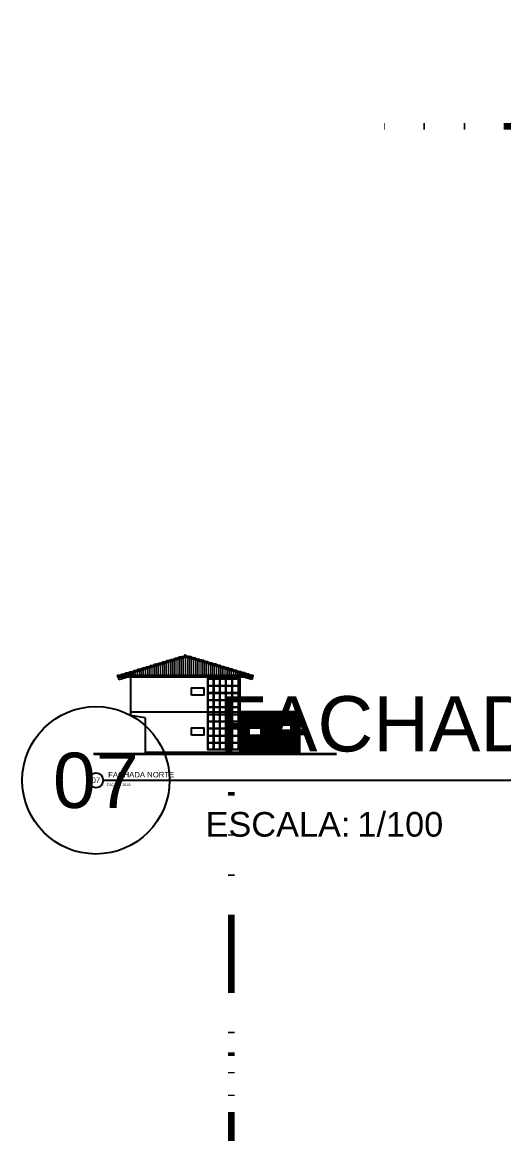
# Model space of a CAD drawing. Header units: metres. Extents: x 47619 to 48001, y 23263 to 23573.
# Drawn here: x 47722.5 to 47761.8, y 23443.4 to 23533.8 of the extents above; entities that cross this region are included whole.
import ezdxf
from ezdxf.enums import TextEntityAlignment as Align

# ---------------------------------------------------------------- set-up
doc = ezdxf.new("R2010")
doc.units = ezdxf.units.M
doc.header["$LTSCALE"] = 0.25
doc.linetypes.add('DIVIDEX2', pattern=[63.5, 25.4, -12.7, 0, -12.7, 0, -12.7])
for name, color, linetype in [('0 @ 0.1', 7, 'Continuous'), ('0 @ 1', 7, 'Continuous'), ('ARQ_ALV VS', 2, 'Continuous'), ('ARQ_SIMB 01', 1, 'Continuous'), ('ARQ_SIMB 01 @ 0.1', 1, 'Continuous'), ('ARQ_SIMB 01 @ 1', 1, 'Continuous'), ('ARQ_VISTA 02', 2, 'Continuous'), ('ARQ_VISTA 03', 3, 'Continuous'), ('SIMB_01', 1, 'Continuous'), ('SIMB_02', 2, 'Continuous'), ('SIMB_PREENCHIMENTO', 253, 'Continuous'), ('SIMB_TXT', 1, 'Continuous')]:
    doc.layers.add(name, color=color, linetype=linetype)
doc.layers.add('ARQ_0', color=7, linetype='Continuous', true_color=0xff7400, plot=False)
for name, color, linetype, lineweight in [('ARQ_CINZA 02', 251, 'Continuous', 9), ('ARQ_CINZA 03', 252, 'Continuous', 9), ('SIMB_LCT', 252, 'DIVIDEX2', 100)]:
    doc.layers.add(name, color=color, linetype=linetype, lineweight=lineweight)
doc.styles.add('SIMB', font='arial.ttf')

# ---------------------------------------------------------------- blocks, each defined once
blk = doc.blocks.new('*U69')
at = {"layer": 'SIMB_PREENCHIMENTO', "transparency": 33554587}
h = blk.add_hatch(color=256, dxfattribs=at)
h.dxf.hatch_style = 1
h.paths.add_polyline_path([(0, 8.483), (-4.152, 4.332, -0.401827), (4.152, 4.332)])
h = blk.add_hatch(color=256, dxfattribs=at)
h.dxf.hatch_style = 1
h.paths.add_polyline_path([(-4.332, 4.152), (-8.483, 0), (-6, 0, -0.193399)])
h = blk.add_hatch(color=256, dxfattribs=at)
h.dxf.hatch_style = 1
h.paths.add_polyline_path([(4.332, 4.152, -0.193399), (6, 0), (8.483, 0)])
at = {"layer": 'SIMB_01'}
for p, q in [((-8.483, 0), (0, 8.483)), ((8.483, 0), (0, 8.483)), ((0, -6), (0, 6)), ((-6, 0), (-8.483, 0)), ((6, 0), (8.483, 0))]:
    blk.add_line(p, q, dxfattribs=at)
blk.add_circle((0, 0), 6, dxfattribs=at)
at = {"layer": 'SIMB_LCT'}
blk.add_line((-6, 0), (-54.483, 0), dxfattribs=at)
at = {"layer": 'SIMB_TXT', "style": 'SIMB'}
for tag, height, p in [('000', 3.5, (-2.25, 0)), ('999', 2, (2.525, 0))]:
    blk.add_attdef(tag, text='', height=height, rotation=90, dxfattribs=at).set_placement(p, align=Align.MIDDLE_CENTER)
blk = doc.blocks.new('*U328')
at = {"layer": '0 @ 0.1', "xscale": 0.1, "yscale": 0.1, "zscale": 0.1, "rotation": 269.9999999999999}
blk.add_blockref('*U69', (0.7, -4.537), dxfattribs=at).add_auto_attribs({'999': '-', '000': 'A'})
at = {"layer": '0 @ 1', "rotation": 269.9999999999999}
blk.add_blockref('*U69', (0.7, -4.537), dxfattribs=at).add_auto_attribs({'999': '-', '000': 'A'})
blk = doc.blocks.new('Pav_sup')
blk.add_blockref('*U328', (0, 0))
blk = doc.blocks.new('*U71')
at = {"layer": 'SIMB_PREENCHIMENTO', "transparency": 33554587}
h = blk.add_hatch(color=256, dxfattribs=at)
h.dxf.hatch_style = 1
h.paths.add_polyline_path([(0, 8.483), (-4.152, 4.332, -0.401827), (4.152, 4.332)])
h = blk.add_hatch(color=256, dxfattribs=at)
h.dxf.hatch_style = 1
h.paths.add_polyline_path([(-4.332, 4.152), (-8.483, 0), (-6, 0, -0.193399)])
h = blk.add_hatch(color=256, dxfattribs=at)
h.dxf.hatch_style = 1
h.paths.add_polyline_path([(4.332, 4.152, -0.193399), (6, 0), (8.483, 0)])
at = {"layer": 'SIMB_01'}
for p, q in [((-8.483, 0), (0, 8.483)), ((8.483, 0), (0, 8.483)), ((0, -6), (0, 6)), ((-6, 0), (-8.483, 0)), ((6, 0), (8.483, 0))]:
    blk.add_line(p, q, dxfattribs=at)
blk.add_circle((0, 0), 6, dxfattribs=at)
at = {"layer": 'SIMB_LCT'}
blk.add_line((-6, 0), (-54.483, 0), dxfattribs=at)
at = {"layer": 'SIMB_TXT', "style": 'SIMB'}
for tag, height, p in [('000', 3.5, (-2.25, 0)), ('999', 2, (2.525, 0))]:
    blk.add_attdef(tag, text='', height=height, rotation=90, dxfattribs=at).set_placement(p, align=Align.MIDDLE_CENTER)
blk = doc.blocks.new('*U358')
at = {"layer": '0 @ 0.1', "xscale": 0.1, "yscale": 0.1, "zscale": 0.1, "rotation": 270}
blk.add_blockref('*U71', (0.7, -4.289), dxfattribs=at).add_auto_attribs({'999': '-', '000': 'A'})
at = {"layer": '0 @ 1', "rotation": 270}
blk.add_blockref('*U71', (0.7, -4.289), dxfattribs=at).add_auto_attribs({'999': '-', '000': 'A'})
blk = doc.blocks.new('PAV_TER')
blk.add_blockref('*U358', (0, 0))
blk = doc.blocks.new('*U227')
at = {"layer": 'SIMB_02'}
blk.add_line((6, 0), (66.164, 0), dxfattribs=at)
blk.add_circle((0, 0), 6, dxfattribs=at)
at = {"layer": 'SIMB_TXT', "style": 'SIMB'}
blk.add_text('ESCALA:', height=2, dxfattribs=at).set_placement((8.936, -4.582))
blk.add_attdef('TITULO_DO_DESENHO', text='', height=4.5, dxfattribs=at).set_placement((10.022, 1), align=Align.BOTTOM_LEFT)
blk.add_attdef('NUM', text='', height=4.5, dxfattribs=at).set_placement((0, 0), align=Align.MIDDLE_CENTER)
blk.add_attdef('ESCALA', (21.304, -4.582), '', height=2, dxfattribs=at)
blk = doc.blocks.new('*U378')
at = {"layer": '0 @ 0.1', "xscale": 0.1, "yscale": 0.1, "zscale": 0.1}
blk.add_blockref('*U227', (47728.543, 23472.123), dxfattribs=at).add_auto_attribs({'TITULO_DO_DESENHO': 'FACHADA NORTE', 'NUM': '07', 'ESCALA': '1/100'})
at = {"layer": '0 @ 1'}
blk.add_blockref('*U227', (47728.543, 23472.123), dxfattribs=at).add_auto_attribs({'TITULO_DO_DESENHO': 'FACHADA NORTE', 'NUM': '07', 'ESCALA': '1/100'})
blk = doc.blocks.new('*U30')
at = {"layer": 'SIMB_PREENCHIMENTO', "transparency": 33554587}
h = blk.add_hatch(color=256, dxfattribs=at)
h.dxf.hatch_style = 1
h.paths.add_polyline_path([(0, 8.483), (-4.152, 4.332, -0.401827), (4.152, 4.332)])
h = blk.add_hatch(color=256, dxfattribs=at)
h.dxf.hatch_style = 1
h.paths.add_polyline_path([(-4.332, 4.152), (-8.483, 0), (-6, 0, -0.193399)])
h = blk.add_hatch(color=256, dxfattribs=at)
h.dxf.hatch_style = 1
h.paths.add_polyline_path([(4.332, 4.152, -0.193399), (6, 0), (8.483, 0)])
at = {"layer": 'SIMB_01'}
for p, q in [((-8.483, 0), (0, 8.483)), ((8.483, 0), (0, 8.483)), ((-6, 0), (-8.483, 0)), ((-6, 0), (6, 0)), ((6, 0), (8.483, 0))]:
    blk.add_line(p, q, dxfattribs=at)
blk.add_circle((0, 0), 6, dxfattribs=at)
at = {"layer": 'SIMB_LCT'}
blk.add_line((-6, 0), (-54.251, 0), dxfattribs=at)
at = {"layer": 'SIMB_TXT', "style": 'SIMB'}
for tag, height, p in [('000', 3.5, (0, 2.25)), ('999', 2, (0, -2.525))]:
    blk.add_attdef(tag, text='', height=height, dxfattribs=at).set_placement(p, align=Align.MIDDLE_CENTER)
blk = doc.blocks.new('*U383')
at = {"layer": 'ARQ_SIMB 01 @ 0.1', "xscale": 0.1, "yscale": 0.1, "zscale": 0.1}
blk.add_blockref('*U30', (47806.287, 23525.353), dxfattribs=at).add_auto_attribs({'999': '-', '000': 'B'})
at = {"layer": 'ARQ_SIMB 01 @ 1'}
blk.add_blockref('*U30', (47806.287, 23525.353), dxfattribs=at).add_auto_attribs({'999': '-', '000': 'B'})

msp = doc.modelspace()

# ---------------------------------------------------------------- hatches: boundary and pattern name
at = {"layer": 'ARQ_CINZA 03'}
h = msp.add_hatch(dxfattribs=at)
h.set_pattern_fill('_USER', color=256, scale=0.17, angle=90, style=0, pattern_type=0)
h.set_pattern_definition([(90, (47832.05525, 23481.13032), (-0.17, 1e-17), [])])
h.paths.add_polyline_path([(47730.796, 23480.661), (47735.828, 23482.171), (47740.861, 23480.661)])
h = msp.add_hatch(dxfattribs=at)
h.set_pattern_fill('_USER', color=256, scale=0.17, angle=90, style=0, pattern_type=0)
h.set_pattern_definition([(90, (47832.07525, 23481.13032), (-0.17, 1e-17), [])])
h.paths.add_polyline_path([(47730.796, 23480.661), (47735.828, 23482.171), (47740.861, 23480.661)])
at = {"layer": 'SIMB_PREENCHIMENTO'}
h = msp.add_hatch(dxfattribs=at)
h.set_pattern_fill('AR-BRSTD', color=256, scale=0.001)
h.paths.add_polyline_path([(47742.016, 23476.604), (47741.016, 23476.604), (47741.016, 23475.804), (47742.016, 23475.804)], flags=16)
h.paths.add_polyline_path([(47743.441, 23475.804), (47743.441, 23476.604), (47744.441, 23476.604), (47744.441, 23475.804)])
h.paths.add_polyline_path([(47740.303, 23477.704), (47745.153, 23477.704), (47745.153, 23474.304), (47740.303, 23474.304)])

# ---------------------------------------------------------------- linework, layer by layer
at = {"layer": 'ARQ_0'}
for p, q in [((47737.653, 23477.658), (47731.353, 23477.658)), ((47740.123, 23477.658), (47737.683, 23477.658)), ((47740.303, 23477.658), (47740.153, 23477.658)), ((47732.553, 23474.404), (47740.303, 23474.404))]:
    msp.add_line(p, q, dxfattribs=at)
at = {"layer": 'ARQ_ALV VS'}
for p, q in [((47730.353, 23480.513), (47730.411, 23480.321)), ((47730.411, 23480.321), (47731.049, 23480.513)), ((47741.246, 23480.321), (47740.607, 23480.513)), ((47741.303, 23480.513), (47741.246, 23480.321))]:
    msp.add_line(p, q, dxfattribs=at)
at = {"layer": 'ARQ_CINZA 02', "const_width": 0.1}
msp.add_lwpolyline([(47748.153, 23474.204), (47728.353, 23474.204)], dxfattribs=at)
at = {"layer": 'ARQ_VISTA 02'}
for p, q in [((47738.138, 23474.634), (47738.138, 23480.374)), ((47738.168, 23474.634), (47738.168, 23480.374)), ((47738.638, 23474.634), (47738.638, 23480.374)), ((47738.668, 23474.634), (47738.668, 23480.374)), ((47739.138, 23474.634), (47739.138, 23480.374)), ((47739.168, 23474.634), (47739.168, 23480.374)), ((47739.638, 23474.634), (47739.638, 23480.374)), ((47739.668, 23474.634), (47739.668, 23480.374)), ((47737.683, 23479.839), (47738.138, 23479.839)), ((47737.683, 23479.809), (47738.138, 23479.809)), ((47738.168, 23479.839), (47738.638, 23479.839)), ((47738.168, 23479.809), (47738.638, 23479.809)), ((47738.668, 23479.839), (47739.138, 23479.839)), ((47738.668, 23479.809), (47739.138, 23479.809)), ((47739.168, 23479.839), (47739.638, 23479.839)), ((47739.168, 23479.809), (47739.638, 23479.809)), ((47739.668, 23479.839), (47740.123, 23479.839)), ((47739.668, 23479.809), (47740.123, 23479.809)), ((47737.683, 23479.259), (47738.138, 23479.259)), ((47737.683, 23479.229), (47738.138, 23479.229)), ((47737.683, 23478.679), (47738.138, 23478.679)), ((47737.683, 23478.649), (47738.138, 23478.649)), ((47738.168, 23479.259), (47738.638, 23479.259)), ((47738.168, 23479.229), (47738.638, 23479.229)), ((47738.168, 23478.679), (47738.638, 23478.679)), ((47738.168, 23478.649), (47738.638, 23478.649)), ((47738.668, 23479.259), (47739.138, 23479.259)), ((47738.668, 23479.229), (47739.138, 23479.229)), ((47738.668, 23478.679), (47739.138, 23478.679)), ((47738.668, 23478.649), (47739.138, 23478.649)), ((47739.168, 23479.259), (47739.638, 23479.259)), ((47739.168, 23479.229), (47739.638, 23479.229)), ((47739.168, 23478.679), (47739.638, 23478.679)), ((47739.168, 23478.649), (47739.638, 23478.649)), ((47739.668, 23479.259), (47740.123, 23479.259)), ((47739.668, 23479.229), (47740.123, 23479.229)), ((47739.668, 23478.679), (47740.123, 23478.679)), ((47739.668, 23478.649), (47740.123, 23478.649)), ((47737.683, 23478.099), (47738.138, 23478.099)), ((47737.683, 23478.069), (47738.138, 23478.069)), ((47738.168, 23478.099), (47738.638, 23478.099)), ((47738.168, 23478.069), (47738.638, 23478.069)), ((47738.668, 23478.099), (47739.138, 23478.099)), ((47738.668, 23478.069), (47739.138, 23478.069)), ((47739.168, 23478.099), (47739.638, 23478.099)), ((47739.168, 23478.069), (47739.638, 23478.069)), ((47739.668, 23478.099), (47740.123, 23478.099)), ((47739.668, 23478.069), (47740.123, 23478.069)), ((47745.153, 23477.704), (47740.303, 23477.704)), ((47745.153, 23474.304), (47745.153, 23477.704)), ((47737.683, 23477.519), (47738.138, 23477.519)), ((47737.683, 23477.489), (47738.138, 23477.489)), ((47737.683, 23476.939), (47738.138, 23476.939)), ((47737.683, 23476.909), (47738.138, 23476.909)), ((47738.168, 23477.519), (47738.638, 23477.519)), ((47738.168, 23477.489), (47738.638, 23477.489)), ((47738.168, 23476.939), (47738.638, 23476.939)), ((47738.168, 23476.909), (47738.638, 23476.909)), ((47738.668, 23477.519), (47739.138, 23477.519)), ((47738.668, 23477.489), (47739.138, 23477.489)), ((47738.668, 23476.939), (47739.138, 23476.939)), ((47738.668, 23476.909), (47739.138, 23476.909)), ((47739.168, 23477.519), (47739.638, 23477.519)), ((47739.168, 23477.489), (47739.638, 23477.489)), ((47739.168, 23476.939), (47739.638, 23476.939)), ((47739.168, 23476.909), (47739.638, 23476.909)), ((47739.668, 23477.519), (47740.123, 23477.519)), ((47739.668, 23477.489), (47740.123, 23477.489)), ((47739.668, 23476.939), (47740.123, 23476.939)), ((47739.668, 23476.909), (47740.123, 23476.909)), ((47737.683, 23476.359), (47738.138, 23476.359)), ((47737.683, 23476.329), (47738.138, 23476.329)), ((47737.683, 23475.779), (47738.138, 23475.779)), ((47738.168, 23476.359), (47738.638, 23476.359)), ((47738.168, 23476.329), (47738.638, 23476.329)), ((47738.168, 23475.779), (47738.638, 23475.779)), ((47738.668, 23476.359), (47739.138, 23476.359)), ((47738.668, 23476.329), (47739.138, 23476.329)), ((47738.668, 23475.779), (47739.138, 23475.779)), ((47739.168, 23476.359), (47739.638, 23476.359)), ((47739.168, 23476.329), (47739.638, 23476.329)), ((47739.168, 23475.779), (47739.638, 23475.779)), ((47739.668, 23476.359), (47740.123, 23476.359)), ((47739.668, 23476.329), (47740.123, 23476.329)), ((47739.668, 23475.779), (47740.123, 23475.779)), ((47737.683, 23475.749), (47738.138, 23475.749)), ((47737.683, 23475.199), (47738.138, 23475.199)), ((47737.683, 23475.169), (47738.138, 23475.169)), ((47738.168, 23475.749), (47738.638, 23475.749)), ((47738.168, 23475.199), (47738.638, 23475.199)), ((47738.168, 23475.169), (47738.638, 23475.169)), ((47738.668, 23475.749), (47739.138, 23475.749)), ((47738.668, 23475.199), (47739.138, 23475.199)), ((47738.668, 23475.169), (47739.138, 23475.169)), ((47739.168, 23475.749), (47739.638, 23475.749)), ((47739.168, 23475.199), (47739.638, 23475.199)), ((47739.168, 23475.169), (47739.638, 23475.169)), ((47739.668, 23475.749), (47740.123, 23475.749)), ((47739.668, 23475.199), (47740.123, 23475.199)), ((47739.668, 23475.169), (47740.123, 23475.169))]:
    msp.add_line(p, q, dxfattribs=at)
for points in [[(47740.123, 23480.374), (47740.123, 23474.634), (47737.683, 23474.634), (47737.683, 23480.374)], [(47742.016, 23476.604), (47741.016, 23476.604), (47741.016, 23475.804), (47742.016, 23475.804)], [(47744.441, 23476.604), (47743.441, 23476.604), (47743.441, 23475.804), (47744.441, 23475.804)]]:
    msp.add_lwpolyline(points, close=True, dxfattribs=at)
at = {"layer": 'ARQ_VISTA 03'}
for p, q in [((47730.796, 23480.661), (47735.828, 23482.171)), ((47740.861, 23480.661), (47735.828, 23482.171)), ((47741.348, 23480.661), (47730.309, 23480.661)), ((47741.303, 23480.513), (47730.353, 23480.513)), ((47731.353, 23480.513), (47731.353, 23477.408)), ((47740.303, 23474.304), (47740.303, 23480.513)), ((47732.553, 23477.204), (47731.353, 23477.404)), ((47732.553, 23477.204), (47732.553, 23474.304)), ((47728.353, 23474.304), (47748.153, 23474.304))]:
    msp.add_line(p, q, dxfattribs=at)
for points in [[(47735.042, 23481.935), (47735.002, 23482.069), (47735.351, 23482.125)], [(47735.377, 23482.036), (47735.337, 23482.17), (47735.753, 23482.237)], [(47736.279, 23482.036), (47736.319, 23482.17), (47735.903, 23482.237)], [(47736.614, 23481.935), (47736.654, 23482.069), (47736.306, 23482.125)], [(47732.025, 23481.03), (47731.985, 23481.164), (47732.334, 23481.22)], [(47732.36, 23481.131), (47732.32, 23481.265), (47732.669, 23481.321)], [(47732.696, 23481.231), (47732.655, 23481.365), (47733.004, 23481.421)], [(47733.031, 23481.332), (47732.991, 23481.466), (47733.339, 23481.522)], [(47733.366, 23481.432), (47733.326, 23481.566), (47733.674, 23481.622)], [(47733.701, 23481.533), (47733.661, 23481.667), (47734.01, 23481.723)], [(47734.037, 23481.634), (47733.996, 23481.768), (47734.345, 23481.824)], [(47734.372, 23481.734), (47734.332, 23481.868), (47734.68, 23481.924)], [(47734.707, 23481.835), (47734.667, 23481.969), (47735.015, 23482.025)], [(47736.949, 23481.835), (47736.99, 23481.969), (47736.641, 23482.025)], [(47737.285, 23481.734), (47737.325, 23481.868), (47736.976, 23481.924)], [(47737.62, 23481.634), (47737.66, 23481.768), (47737.311, 23481.824)], [(47737.955, 23481.533), (47737.995, 23481.667), (47737.647, 23481.723)], [(47738.29, 23481.432), (47738.331, 23481.566), (47737.982, 23481.622)], [(47738.626, 23481.332), (47738.666, 23481.466), (47738.317, 23481.522)], [(47738.961, 23481.231), (47739.001, 23481.365), (47738.652, 23481.421)], [(47739.296, 23481.131), (47739.336, 23481.265), (47738.988, 23481.321)], [(47739.631, 23481.03), (47739.672, 23481.164), (47739.323, 23481.22)], [(47730.353, 23480.513), (47730.309, 23480.661), (47730.657, 23480.717)], [(47730.674, 23480.661), (47730.644, 23480.762), (47730.993, 23480.818)], [(47731.019, 23480.728), (47730.979, 23480.862), (47731.328, 23480.918)], [(47731.355, 23480.829), (47731.314, 23480.963), (47731.663, 23481.019)], [(47731.69, 23480.93), (47731.65, 23481.064), (47731.998, 23481.12)], [(47739.967, 23480.93), (47740.007, 23481.064), (47739.658, 23481.12)], [(47740.302, 23480.829), (47740.342, 23480.963), (47739.993, 23481.019)], [(47740.637, 23480.728), (47740.677, 23480.862), (47740.329, 23480.918)], [(47740.982, 23480.661), (47741.013, 23480.762), (47740.664, 23480.818)], [(47741.303, 23480.513), (47741.348, 23480.661), (47740.999, 23480.717)]]:
    msp.add_lwpolyline(points, dxfattribs=at)
for points in [[(47740.153, 23480.404), (47740.153, 23474.604), (47737.653, 23474.604), (47737.653, 23480.404)], [(47736.328, 23479.058), (47736.328, 23479.658), (47737.328, 23479.658), (47737.328, 23479.058)], [(47736.328, 23475.804), (47736.328, 23476.404), (47737.328, 23476.404), (47737.328, 23475.804)]]:
    msp.add_lwpolyline(points, close=True, dxfattribs=at)
msp.add_arc((47735.828, 23482.237), 0.075, 0, 180, dxfattribs=at)

# ---------------------------------------------------------------- block references
msp.add_blockref('*U378', (0, 0))
at = {"xscale": -1}
for name, p in [('PAV_TER', (47740.303, 23420.963)), ('Pav_sup', (47740.303, 23400.013))]:
    msp.add_blockref(name, p, dxfattribs=at)
at = {"layer": 'ARQ_SIMB 01'}
msp.add_blockref('*U383', (0, 0), dxfattribs=at)

doc.saveas('drawing.dxf')
